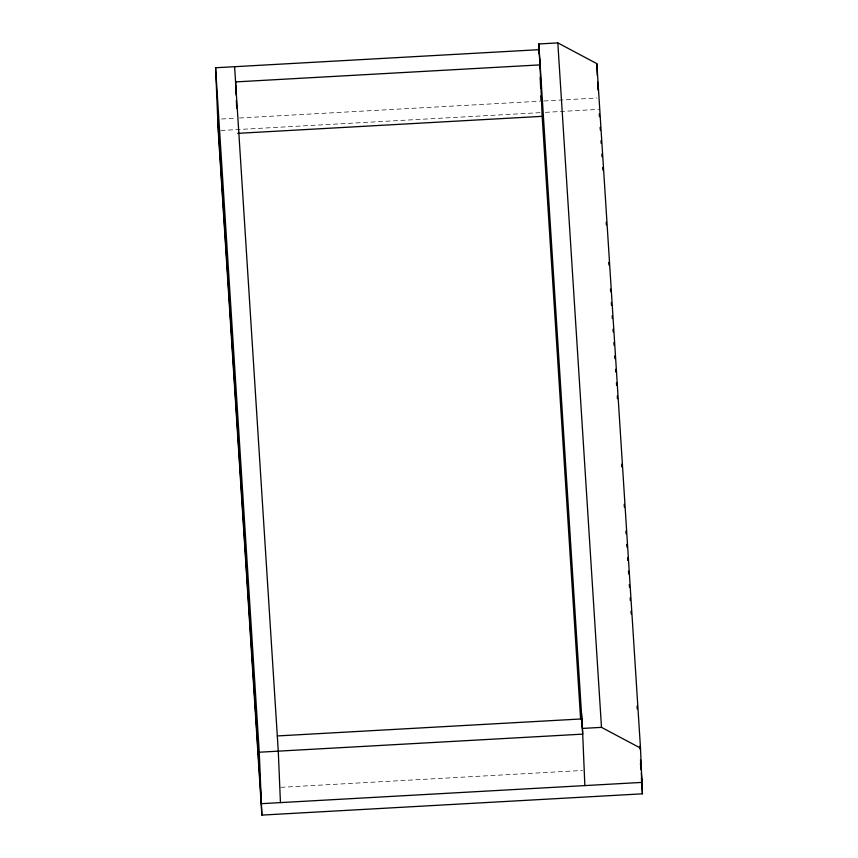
<?xml version="1.0" encoding="UTF-8"?>
<svg xmlns="http://www.w3.org/2000/svg" width="858" height="858" viewBox="0 0 858 858"><rect width="100%" height="100%" fill="white"/><g stroke="black" fill="none" stroke-linecap="round" stroke-linejoin="round"><path stroke-width="0.64" stroke-dasharray="4.29 3.22" d="M221.546 118.994L235.5 118.211M239.436 117.996L539.854 101.201M543.843 100.976L596.943 98.005M220.892 130.491L540.004 112.655M545.345 112.355L598.745 109.363M280.802 787.322L582.55 770.452"/><path stroke-width="1.29" d="M538.792 43.962L557.818 42.9L596.836 63.642L640.497 748.101L642.417 793.822L261.883 815.1L218.222 130.641L215.583 67.761L539.038 49.678L538.792 43.962L582.464 728.421L584.856 785.585M237.741 133.355L542.159 116.334L539.768 59.17M277.306 735.95L581.735 718.929L581.488 713.212M582.464 728.421L601.49 727.359L640.497 748.101M261.883 815.1L259.255 752.219L582.7 734.137L581.735 718.929M599.292 113.975L599.463 116.645M600.15 127.349L600.321 130.019M600.997 140.712L601.168 143.383M601.855 154.086L602.026 156.757M602.702 167.449L602.874 170.12M606.198 222.265L606.37 224.935M608.762 262.366L608.933 265.036M610.467 289.103L610.639 291.774M611.314 302.466L611.486 305.148M612.172 315.841L612.344 318.511M613.03 329.204L613.191 331.885M613.878 342.578L614.049 345.248M614.736 355.941L614.896 358.623M615.583 369.315L615.754 371.986M616.441 382.679L616.612 385.349M617.288 396.053L617.46 398.723M621.642 464.232L621.814 466.902M624.195 504.332L624.367 507.003M625.9 531.07L626.072 533.74M626.758 544.433L626.93 547.114M627.606 557.807L627.777 560.478M628.464 571.171L628.635 573.852M629.311 584.545L629.482 587.215M630.169 597.908L630.34 600.589M631.016 611.282L631.188 613.953M637.076 706.198L637.247 708.869M639.639 746.299L639.811 748.97M640.486 759.673L641.087 769.025M641.344 773.037L641.934 782.399L261.411 803.667L217.739 119.208M640.454 763.084L640.883 769.765M641.398 777.788L642.417 793.822M557.818 42.9L601.49 727.359M539.038 49.678L540.004 64.886L235.585 81.907L236.132 95.099M542.159 116.334L580.641 719.551M234.609 66.699L278.282 751.158L280.437 802.605M215.583 67.761L259.255 752.219M596.836 63.642L597.329 75.515M597.608 82.1L597.94 90.015M581.896 722.886L582.067 726.844M539.092 50.997L539.199 53.636M539.639 64.189L539.811 68.147M540.197 77.381L540.637 87.934M540.969 95.849L541.194 101.126M236.358 100.375L236.69 108.29"/></g></svg>
